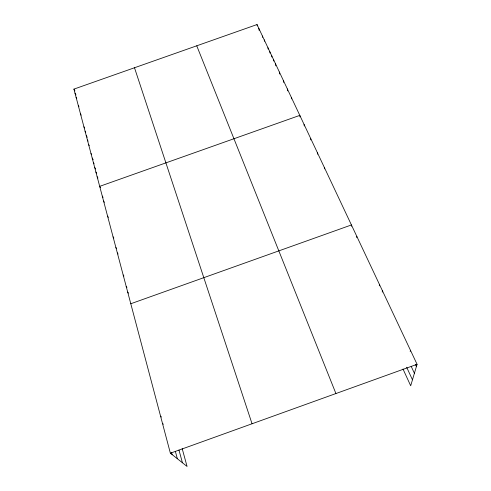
<?xml version="1.0" encoding="UTF-8"?>
<svg xmlns="http://www.w3.org/2000/svg" width="491" height="491" viewBox="0 0 491 491"><rect width="100%" height="100%" fill="white"/><g stroke="black" fill="none" stroke-linecap="round" stroke-linejoin="round"><path stroke-width="0.74" d="M351.415 226.234L351.427 224.952L130.79 303.751M356.779 237.638L356.81 236.38M379.304 285.848L379.445 284.43M382.25 292.108L382.403 290.715M410.169 351.452L410.464 350.279M182.179 448.596L187.071 466.45L170.377 453.199L73.932 89.11L257.026 24.55L417.068 364.304L410.691 385.785L403.001 369.023M170.377 453.199L417.068 364.304M162.49 423.426L163.38 424.242M160.569 416.178L161.465 417.025M127.697 292.084L128.464 293.127M126.175 286.333L126.936 287.388M123.167 274.985L123.935 276.071M117.318 252.902L118.092 254.05M115.888 247.507L116.668 248.667M113.071 236.865L113.851 238.043M107.578 216.126L108.358 217.353M103.583 201.046L104.368 202.304M102.275 196.105L103.061 197.376M100.477 187.642L99.691 186.353L299.811 115.379L299.964 116.889M97.15 176.766L97.936 178.073M95.898 172.034L96.555 173.133M94.653 167.339L95.641 168.996M93.419 162.681L94.082 163.798M92.198 158.065L93.186 159.747M90.988 153.487L91.645 154.616M88.589 144.446L89.252 145.588M87.41 139.978L88.067 141.126M86.232 135.553L87.226 137.284M85.072 131.158L85.729 132.318M83.918 126.801L84.575 127.967M80.506 113.937L81.168 115.121M78.284 105.528L78.941 106.725M76.087 97.255L76.749 98.464M75.006 93.167L76.001 94.984M73.932 89.11L74.927 90.933M415.509 364.629L416.405 366.538M411.225 366.446L414.404 373.27M406.652 367.219L412.465 379.801M196.75 45.804L335.924 393.543M134.497 67.752L252.049 423.77M178.963 450.032L182.425 462.761M175.385 451.432L177.349 458.729M171.568 452.53L172.114 454.574M257.026 24.55L257.247 25.919M258.812 28.343L259.138 30.387M262.427 36.009L262.636 37.365M264.256 39.888L264.459 41.244M267.951 47.744L268.154 49.088M269.823 51.715L270.019 53.059M271.713 55.722L271.904 57.054M273.616 59.761L273.8 61.093M275.531 63.83L275.807 65.819M279.41 72.073L279.674 74.043M283.356 80.45L283.608 82.402M287.37 88.963L287.603 90.903M291.445 97.623L291.593 98.9M304.101 124.487L304.242 125.978M310.674 138.444L310.797 139.91M317.425 152.769L317.524 154.205M324.355 167.474L324.434 168.886"/></g></svg>
